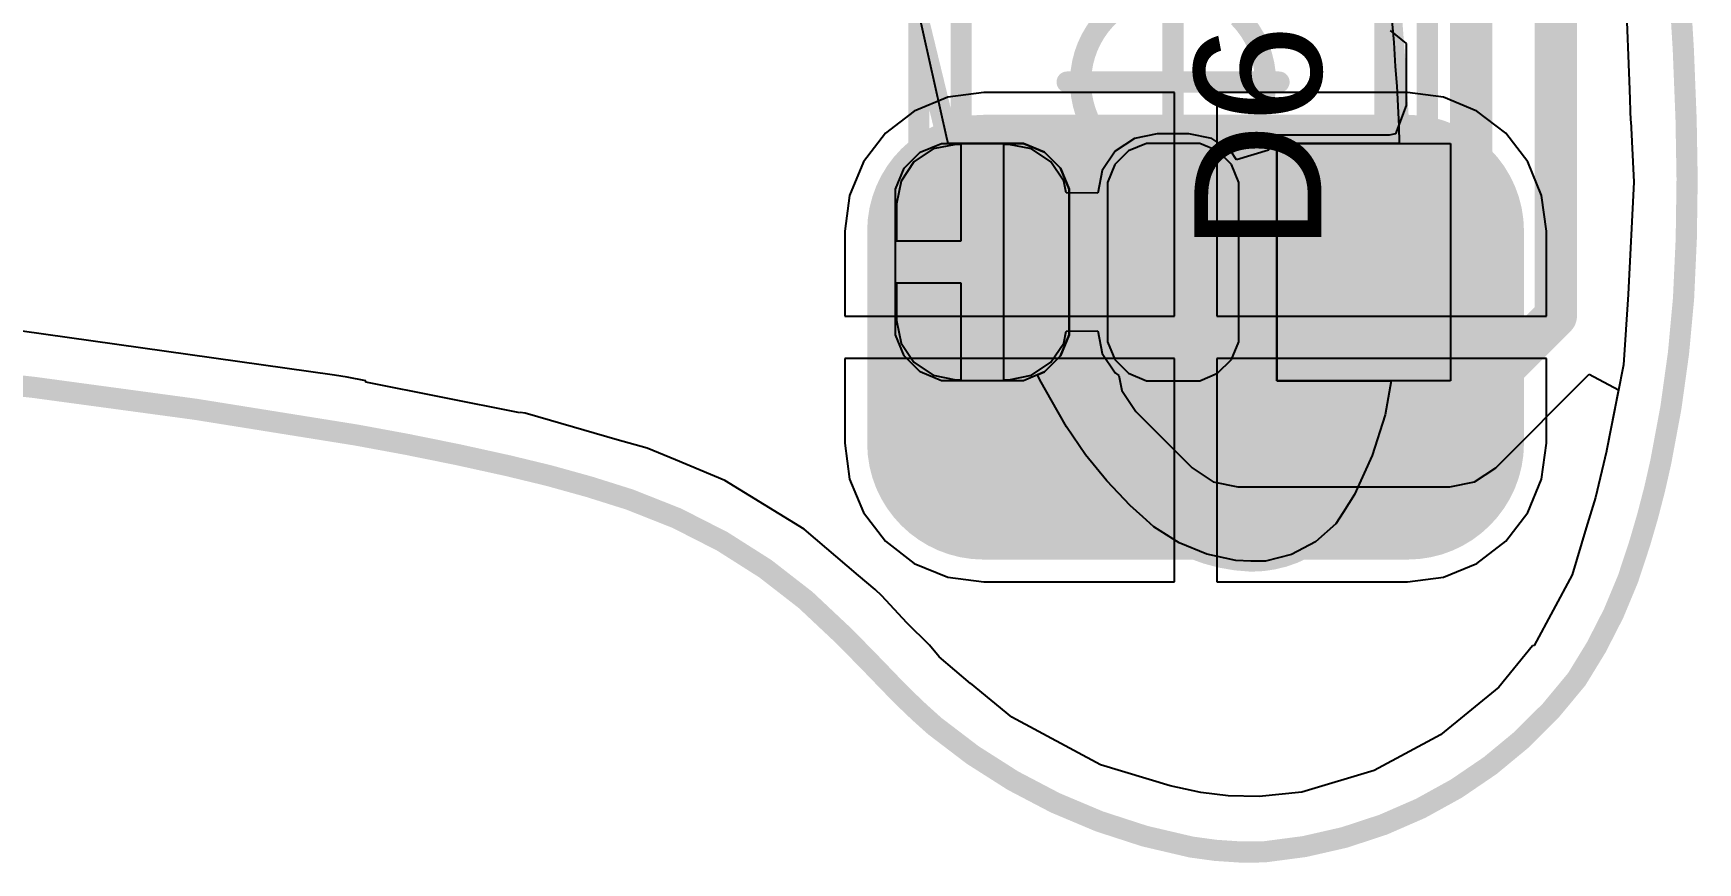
# Model space of a CAD drawing. Header units: inches. Extents: x -52 to 109, y 0 to 35.
# Drawn here: x 80.81 to 88.67, y 0.12 to 4.03 of the extents above; entities that cross this region are included whole.
import ezdxf

# ---------------------------------------------------------------- set-up
doc = ezdxf.new("R2010")
doc.units = ezdxf.units.IN
for name, color, linetype in [('Bottom Layer', 5, 'Continuous'), ('Bottom Solder', 6, 'Continuous'), ('Keep-Out Layer', 6, 'Continuous'), ('Mechanical 1', 6, 'Continuous'), ('Mechanical 4', 56, 'Continuous'), ('Top Component Outline', 56, 'Continuous'), ('Top Courtyard', 56, 'Continuous'), ('Top Layer', 1, 'Continuous'), ('Top Overlay', 2, 'Continuous'), ('Top Paste', 8, 'Continuous'), ('Top Solder', 216, 'Continuous')]:
    doc.layers.add(name, color=color, linetype=linetype)
doc.styles.add('Arial', font='', dxfattribs={"height": 0.2})
doc.styles.get('Arial').set_extended_font_data('Arial')

# ---------------------------------------------------------------- blocks, each defined once
blk = doc.blocks.new('APA_RGB_LED_2020_394')
at = {"layer": 'Top Layer'}
h = blk.add_hatch(color=1, dxfattribs=at)
edge = h.paths.add_edge_path()
edge.add_arc((-1.125, 1.025), 0.125, 90, 180)
edge.add_line((-1.25, 1.025), (-1.25, 0.775))
edge.add_arc((-1.125, 0.775), 0.125, 180, 270)
edge.add_line((-1.125, 0.65), (-0.575, 0.65))
edge.add_arc((-0.575, 0.775), 0.125, 270, 360)
edge.add_line((-0.45, 0.775), (-0.45, 1.025))
edge.add_arc((-0.575, 1.025), 0.125, 0, 90)
edge.add_line((-0.575, 1.15), (-1.125, 1.15))
h = blk.add_hatch(color=1, dxfattribs=at)
edge = h.paths.add_edge_path()
edge.add_arc((0.575, 1.025), 0.125, 90, 180)
edge.add_line((0.45, 1.025), (0.45, 0.775))
edge.add_arc((0.575, 0.775), 0.125, 180, 270)
edge.add_line((0.575, 0.65), (1.125, 0.65))
edge.add_arc((1.125, 0.775), 0.125, 270, 360)
edge.add_line((1.25, 0.775), (1.25, 1.025))
edge.add_arc((1.125, 1.025), 0.125, 0, 90)
edge.add_line((1.125, 1.15), (0.575, 1.15))
h = blk.add_hatch(color=1, dxfattribs=at)
edge = h.paths.add_edge_path()
edge.add_arc((-1.175, 0.075), 0.075, 90, 180)
edge.add_line((-1.25, 0.075), (-1.25, -0.075))
edge.add_arc((-1.175, -0.075), 0.075, 180, 270)
edge.add_line((-1.175, -0.15), (-0.525, -0.15))
edge.add_arc((-0.525, -0.075), 0.075, 270, 360)
edge.add_line((-0.45, -0.075), (-0.45, 0.075))
edge.add_arc((-0.525, 0.075), 0.075, 0, 90)
edge.add_line((-0.525, 0.15), (-1.175, 0.15))
h = blk.add_hatch(color=1, dxfattribs=at)
edge = h.paths.add_edge_path()
edge.add_arc((0.525, 0.075), 0.075, 90, 180)
edge.add_line((0.45, 0.075), (0.45, -0.075))
edge.add_arc((0.525, -0.075), 0.075, 180, 270)
edge.add_line((0.525, -0.15), (1.175, -0.15))
edge.add_arc((1.175, -0.075), 0.075, 270, 360)
edge.add_line((1.25, -0.075), (1.25, 0.075))
edge.add_arc((1.175, 0.075), 0.075, 0, 90)
edge.add_line((1.175, 0.15), (0.525, 0.15))
blk.add_hatch(color=1, dxfattribs=at).paths.add_polyline_path([(-1.25, -0.65), (-0.45, -0.65), (-0.45, -1.15), (-1.25, -1.15)])
h = blk.add_hatch(color=1, dxfattribs=at)
edge = h.paths.add_edge_path()
edge.add_arc((0.575, -0.775), 0.125, 90, 180)
edge.add_line((0.45, -0.775), (0.45, -1.025))
edge.add_arc((0.575, -1.025), 0.125, 180, 270)
edge.add_line((0.575, -1.15), (1.125, -1.15))
edge.add_arc((1.125, -1.025), 0.125, 270, 360)
edge.add_line((1.25, -1.025), (1.25, -0.775))
edge.add_arc((1.125, -0.775), 0.125, 0, 90)
edge.add_line((1.125, -0.65), (0.575, -0.65))
at = {"layer": 'Top Paste'}
h = blk.add_hatch(color=8, dxfattribs=at)
edge = h.paths.add_edge_path()
edge.add_arc((-1.125, 1.025), 0.125, 90, 180)
edge.add_line((-1.25, 1.025), (-1.25, 0.775))
edge.add_arc((-1.125, 0.775), 0.125, 180, 270)
edge.add_line((-1.125, 0.65), (-0.575, 0.65))
edge.add_arc((-0.575, 0.775), 0.125, 270, 360)
edge.add_line((-0.45, 0.775), (-0.45, 1.025))
edge.add_arc((-0.575, 1.025), 0.125, 0, 90)
edge.add_line((-0.575, 1.15), (-1.125, 1.15))
h = blk.add_hatch(color=8, dxfattribs=at)
edge = h.paths.add_edge_path()
edge.add_arc((0.575, 1.025), 0.125, 90, 180)
edge.add_line((0.45, 1.025), (0.45, 0.775))
edge.add_arc((0.575, 0.775), 0.125, 180, 270)
edge.add_line((0.575, 0.65), (1.125, 0.65))
edge.add_arc((1.125, 0.775), 0.125, 270, 360)
edge.add_line((1.25, 0.775), (1.25, 1.025))
edge.add_arc((1.125, 1.025), 0.125, 0, 90)
edge.add_line((1.125, 1.15), (0.575, 1.15))
h = blk.add_hatch(color=8, dxfattribs=at)
edge = h.paths.add_edge_path()
edge.add_arc((-1.175, 0.075), 0.075, 90, 180)
edge.add_line((-1.25, 0.075), (-1.25, -0.075))
edge.add_arc((-1.175, -0.075), 0.075, 180, 270)
edge.add_line((-1.175, -0.15), (-0.525, -0.15))
edge.add_arc((-0.525, -0.075), 0.075, 270, 360)
edge.add_line((-0.45, -0.075), (-0.45, 0.075))
edge.add_arc((-0.525, 0.075), 0.075, 0, 90)
edge.add_line((-0.525, 0.15), (-1.175, 0.15))
h = blk.add_hatch(color=8, dxfattribs=at)
edge = h.paths.add_edge_path()
edge.add_arc((0.525, 0.075), 0.075, 90, 180)
edge.add_line((0.45, 0.075), (0.45, -0.075))
edge.add_arc((0.525, -0.075), 0.075, 180, 270)
edge.add_line((0.525, -0.15), (1.175, -0.15))
edge.add_arc((1.175, -0.075), 0.075, 270, 360)
edge.add_line((1.25, -0.075), (1.25, 0.075))
edge.add_arc((1.175, 0.075), 0.075, 0, 90)
edge.add_line((1.175, 0.15), (0.525, 0.15))
blk.add_hatch(color=8, dxfattribs=at).paths.add_polyline_path([(-1.25, -0.65), (-0.45, -0.65), (-0.45, -1.15), (-1.25, -1.15)])
h = blk.add_hatch(color=8, dxfattribs=at)
edge = h.paths.add_edge_path()
edge.add_arc((0.575, -0.775), 0.125, 90, 180)
edge.add_line((0.45, -0.775), (0.45, -1.025))
edge.add_arc((0.575, -1.025), 0.125, 180, 270)
edge.add_line((0.575, -1.15), (1.125, -1.15))
edge.add_arc((1.125, -1.025), 0.125, 270, 360)
edge.add_line((1.25, -1.025), (1.25, -0.775))
edge.add_arc((1.125, -0.775), 0.125, 0, 90)
edge.add_line((1.125, -0.65), (0.575, -0.65))
at = {"layer": 'Top Solder'}
h = blk.add_hatch(color=216, dxfattribs=at)
edge = h.paths.add_edge_path()
edge.add_arc((-1.125, 1.025), 0.175, 90, 180)
edge.add_line((-1.3, 1.025), (-1.3, 0.775))
edge.add_arc((-1.125, 0.775), 0.175, 180, 270)
edge.add_line((-1.125, 0.6), (-0.575, 0.6))
edge.add_arc((-0.575, 0.775), 0.175, 270, 360)
edge.add_line((-0.4, 0.775), (-0.4, 1.025))
edge.add_arc((-0.575, 1.025), 0.175, 0, 90)
edge.add_line((-0.575, 1.2), (-1.125, 1.2))
h = blk.add_hatch(color=216, dxfattribs=at)
edge = h.paths.add_edge_path()
edge.add_arc((0.575, 1.025), 0.175, 90, 180)
edge.add_line((0.4, 1.025), (0.4, 0.775))
edge.add_arc((0.575, 0.775), 0.175, 180, 270)
edge.add_line((0.575, 0.6), (1.125, 0.6))
edge.add_arc((1.125, 0.775), 0.175, 270, 360)
edge.add_line((1.3, 0.775), (1.3, 1.025))
edge.add_arc((1.125, 1.025), 0.175, 0, 90)
edge.add_line((1.125, 1.2), (0.575, 1.2))
h = blk.add_hatch(color=216, dxfattribs=at)
edge = h.paths.add_edge_path()
edge.add_arc((-1.175, 0.075), 0.125, 90, 180)
edge.add_line((-1.3, 0.075), (-1.3, -0.075))
edge.add_arc((-1.175, -0.075), 0.125, 180, 270)
edge.add_line((-1.175, -0.2), (-0.525, -0.2))
edge.add_arc((-0.525, -0.075), 0.125, 270, 360)
edge.add_line((-0.4, -0.075), (-0.4, 0.075))
edge.add_arc((-0.525, 0.075), 0.125, 0, 90)
edge.add_line((-0.525, 0.2), (-1.175, 0.2))
h = blk.add_hatch(color=216, dxfattribs=at)
edge = h.paths.add_edge_path()
edge.add_arc((0.525, 0.075), 0.125, 90, 180)
edge.add_line((0.4, 0.075), (0.4, -0.075))
edge.add_arc((0.525, -0.075), 0.125, 180, 270)
edge.add_line((0.525, -0.2), (1.175, -0.2))
edge.add_arc((1.175, -0.075), 0.125, 270, 360)
edge.add_line((1.3, -0.075), (1.3, 0.075))
edge.add_arc((1.175, 0.075), 0.125, 0, 90)
edge.add_line((1.175, 0.2), (0.525, 0.2))
blk.add_hatch(color=216, dxfattribs=at).paths.add_polyline_path([(-1.3, -0.6), (-0.4, -0.6), (-0.4, -1.2), (-1.3, -1.2)])
h = blk.add_hatch(color=216, dxfattribs=at)
edge = h.paths.add_edge_path()
edge.add_arc((0.575, -0.775), 0.175, 90, 180)
edge.add_line((0.4, -0.775), (0.4, -1.025))
edge.add_arc((0.575, -1.025), 0.175, 180, 270)
edge.add_line((0.575, -1.2), (1.125, -1.2))
edge.add_arc((1.125, -1.025), 0.175, 270, 360)
edge.add_line((1.3, -1.025), (1.3, -0.775))
edge.add_arc((1.125, -0.775), 0.175, 0, 90)
edge.add_line((1.125, -0.6), (0.575, -0.6))
at = {"layer": 'Top Component Outline'}
for points in [[(-1, 1, 0.1, 0.1, 0), (1, 1, 0.1, 0.1, 0)], [(-1, 1, 0.1, 0.1, 0), (-1, -1, 0.1, 0.1, 0)], [(1, 1, 0.1, 0.1, 0), (1, -1, 0.1, 0.1, 0)], [(-1, -1, 0.1, 0.1, 0), (1, -1, 0.1, 0.1, 0)]]:
    blk.add_lwpolyline(points, format="xyseb", dxfattribs=at)
for points in [[(-1.025, 1, 0.05, 0.05, 1), (-0.975, 1, 0.05, 0.05, 1)], [(-1.025, 1, 0.05, 0.05, 1), (-0.975, 1, 0.05, 0.05, 1)], [(0.975, 1, 0.05, 0.05, 1), (1.025, 1, 0.05, 0.05, 1)], [(0.975, 1, 0.05, 0.05, 1), (1.025, 1, 0.05, 0.05, 1)], [(-1.025, -1, 0.05, 0.05, 1), (-0.975, -1, 0.05, 0.05, 1)], [(-1.025, -1, 0.05, 0.05, 1), (-0.975, -1, 0.05, 0.05, 1)], [(0.975, -1, 0.05, 0.05, 1), (1.025, -1, 0.05, 0.05, 1)], [(0.975, -1, 0.05, 0.05, 1), (1.025, -1, 0.05, 0.05, 1)]]:
    blk.add_lwpolyline(points, format="xyseb", close=True, dxfattribs=at)
at = {"layer": 'Top Courtyard'}
for points in [[(-1.3, 1.2, 0.1, 0.1, 0), (-1.3, -1.2, 0.1, 0.1, 0)], [(-1.3, 1.2, 0.1, 0.1, 0), (1.3, 1.2, 0.1, 0.1, 0)], [(1.3, 1.2, 0.1, 0.1, 0), (1.3, -1.2, 0.1, 0.1, 0)], [(0, 0.5, 0.1, 0.1, 0), (0, -0.5, 0.1, 0.1, 0)], [(-0.5, 0, 0.1, 0.1, 0), (0.5, 0, 0.1, 0.1, 0)], [(-1.3, -1.2, 0.1, 0.1, 0), (1.3, -1.2, 0.1, 0.1, 0)]]:
    blk.add_lwpolyline(points, format="xyseb", dxfattribs=at)
for points in [[(-1.325, 1.2, 0.05, 0.05, 1), (-1.275, 1.2, 0.05, 0.05, 1)], [(-1.325, 1.2, 0.05, 0.05, 1), (-1.275, 1.2, 0.05, 0.05, 1)], [(1.275, 1.2, 0.05, 0.05, 1), (1.325, 1.2, 0.05, 0.05, 1)], [(1.275, 1.2, 0.05, 0.05, 1), (1.325, 1.2, 0.05, 0.05, 1)], [(-0.025, 0.5, 0.05, 0.05, 1), (0.025, 0.5, 0.05, 0.05, 1)], [(-0.525, 0, 0.05, 0.05, 1), (-0.475, 0, 0.05, 0.05, 1)], [(0.475, 0, 0.05, 0.05, 1), (0.525, 0, 0.05, 0.05, 1)], [(-0.025, -0.5, 0.05, 0.05, 1), (0.025, -0.5, 0.05, 0.05, 1)], [(-1.325, -1.2, 0.05, 0.05, 1), (-1.275, -1.2, 0.05, 0.05, 1)], [(-1.325, -1.2, 0.05, 0.05, 1), (-1.275, -1.2, 0.05, 0.05, 1)], [(1.275, -1.2, 0.05, 0.05, 1), (1.325, -1.2, 0.05, 0.05, 1)], [(1.275, -1.2, 0.05, 0.05, 1), (1.325, -1.2, 0.05, 0.05, 1)]]:
    blk.add_lwpolyline(points, format="xyseb", close=True, dxfattribs=at)
at = {"layer": 'Top Overlay'}
for p, q in [((-1.3689, 1.1929), (-1.2929, 1.2689)), ((-1.2929, 1.2689), (-1.1937, 1.31)), ((-1.1937, 1.31), (-1.14, 1.31)), ((-1.14, 1.31), (-1.14, 1.31)), ((-1.14, 1.31), (-0.56, 1.31)), ((-0.56, 1.31), (-0.5063, 1.31)), ((-0.5063, 1.31), (-0.4071, 1.2689)), ((-0.4071, 1.2689), (-0.3311, 1.1929)), ((0.3311, 1.1929), (0.4071, 1.2689)), ((0.4071, 1.2689), (0.5063, 1.31)), ((0.5063, 1.31), (0.56, 1.31)), ((0.56, 1.31), (0.56, 1.31)), ((0.56, 1.31), (1.14, 1.31)), ((1.14, 1.31), (1.1937, 1.31)), ((1.1937, 1.31), (1.2929, 1.2689)), ((1.2929, 1.2689), (1.3689, 1.1929)), ((-1.41, 1.0937), (-1.3689, 1.1929)), ((-0.3311, 1.1929), (-0.29, 1.0937)), ((0.29, 1.0937), (0.3311, 1.1929)), ((1.3689, 1.1929), (1.41, 1.0937)), ((-1.41, 1.04), (-1.41, 1.0937)), ((-1.41, 0.76), (-1.41, 1.04)), ((-0.29, 1.0937), (-0.29, 1.04)), ((-0.29, 1.04), (-0.29, 1.04)), ((-0.29, 1.04), (-0.29, 0.76)), ((0.29, 1.04), (0.29, 1.0937)), ((0.29, 0.76), (0.29, 1.04)), ((1.41, 1.0937), (1.41, 1.04)), ((1.41, 1.04), (1.41, 1.04)), ((1.41, 1.04), (1.41, 0.76)), ((-1.41, 0.76), (-1.41, 0.76)), ((-1.41, 0.7063), (-1.41, 0.76)), ((-0.29, 0.76), (-0.29, 0.7063)), ((0.29, 0.76), (0.29, 0.76)), ((0.29, 0.7063), (0.29, 0.76)), ((1.41, 0.76), (1.41, 0.7063)), ((-1.3689, 0.6071), (-1.41, 0.7063)), ((-0.29, 0.7063), (-0.3311, 0.6071)), ((0.3311, 0.6071), (0.29, 0.7063)), ((1.41, 0.7063), (1.3689, 0.6071)), ((-1.2929, 0.5311), (-1.3689, 0.6071)), ((-0.3311, 0.6071), (-0.4071, 0.5311)), ((0.4071, 0.5311), (0.3311, 0.6071)), ((1.3689, 0.6071), (1.2929, 0.5311)), ((-1.1937, 0.49), (-1.2929, 0.5311)), ((-1.14, 0.49), (-1.1937, 0.49)), ((-0.56, 0.49), (-1.14, 0.49)), ((-0.5063, 0.49), (-0.56, 0.49)), ((-0.56, 0.49), (-0.56, 0.49)), ((-0.4071, 0.5311), (-0.5063, 0.49)), ((0.5063, 0.49), (0.4071, 0.5311)), ((0.56, 0.49), (0.5063, 0.49)), ((1.14, 0.49), (0.56, 0.49)), ((1.1937, 0.49), (1.14, 0.49)), ((1.14, 0.49), (1.14, 0.49)), ((1.2929, 0.5311), (1.1937, 0.49)), ((-1.3103, 0.275), (-1.375, 0.2103)), ((-1.2258, 0.31), (-1.3103, 0.275)), ((-1.18, 0.31), (-1.2258, 0.31)), ((-0.52, 0.31), (-1.18, 0.31)), ((-0.4743, 0.31), (-0.52, 0.31)), ((-0.52, 0.31), (-0.52, 0.31)), ((-0.3897, 0.275), (-0.4743, 0.31)), ((-0.325, 0.2103), (-0.3897, 0.275)), ((0.3897, 0.275), (0.325, 0.2103)), ((0.4742, 0.31), (0.3897, 0.275)), ((0.52, 0.31), (0.4742, 0.31)), ((1.18, 0.31), (0.52, 0.31)), ((1.2258, 0.31), (1.18, 0.31)), ((1.18, 0.31), (1.18, 0.31)), ((1.3103, 0.275), (1.2258, 0.31)), ((1.375, 0.2103), (1.3103, 0.275)), ((-1.375, 0.2103), (-1.41, 0.1258)), ((-0.29, 0.1258), (-0.325, 0.2103)), ((0.325, 0.2103), (0.29, 0.1258)), ((1.41, 0.1258), (1.375, 0.2103)), ((-1.41, 0.1258), (-1.41, 0.08)), ((-1.41, 0.08), (-1.41, -0.08)), ((-1.41, 0.08), (-1.41, 0.08)), ((-0.29, 0.08), (-0.29, 0.1258)), ((-0.29, -0.08), (-0.29, 0.08)), ((0.29, 0.1258), (0.29, 0.08)), ((0.29, 0.08), (0.29, -0.08)), ((0.29, 0.08), (0.29, 0.08)), ((1.41, 0.08), (1.41, 0.1258)), ((1.41, -0.08), (1.41, 0.08)), ((-1.41, -0.08), (-1.41, -0.1257)), ((-1.41, -0.1257), (-1.375, -0.2103)), ((-0.325, -0.2103), (-0.29, -0.1257)), ((-0.29, -0.1257), (-0.29, -0.08)), ((-0.29, -0.08), (-0.29, -0.08)), ((0.29, -0.08), (0.29, -0.1257)), ((0.29, -0.1257), (0.325, -0.2103)), ((1.375, -0.2103), (1.41, -0.1257)), ((1.41, -0.1257), (1.41, -0.08)), ((1.41, -0.08), (1.41, -0.08)), ((-1.375, -0.2103), (-1.3103, -0.275)), ((-0.3897, -0.275), (-0.325, -0.2103)), ((0.325, -0.2103), (0.3897, -0.275)), ((1.3103, -0.275), (1.375, -0.2103)), ((-1.3103, -0.275), (-1.2258, -0.31)), ((-1.2258, -0.31), (-1.18, -0.31)), ((-1.18, -0.31), (-1.18, -0.31)), ((-1.18, -0.31), (-0.52, -0.31)), ((-0.52, -0.31), (-0.4743, -0.31)), ((-0.4743, -0.31), (-0.3897, -0.275)), ((0.3897, -0.275), (0.4742, -0.31)), ((0.4742, -0.31), (0.52, -0.31)), ((0.52, -0.31), (0.52, -0.31)), ((0.52, -0.31), (1.18, -0.31)), ((1.18, -0.31), (1.2258, -0.31)), ((1.2258, -0.31), (1.3103, -0.275)), ((-1.41, -1.31), (-1.41, -0.49)), ((-1.41, -0.49), (-0.29, -0.49)), ((-0.29, -0.49), (-0.29, -1.31)), ((0.3311, -0.6071), (0.4071, -0.5311)), ((0.4071, -0.5311), (0.5063, -0.49)), ((0.5063, -0.49), (0.56, -0.49)), ((0.56, -0.49), (0.56, -0.49)), ((0.56, -0.49), (1.14, -0.49)), ((1.14, -0.49), (1.1937, -0.49)), ((1.1937, -0.49), (1.2929, -0.5311)), ((1.2929, -0.5311), (1.3689, -0.6071)), ((0.29, -0.7063), (0.3311, -0.6071)), ((1.3689, -0.6071), (1.41, -0.7063)), ((0.29, -0.76), (0.29, -0.7063)), ((1.41, -0.7063), (1.41, -0.76)), ((0.29, -1.04), (0.29, -0.76)), ((1.41, -0.76), (1.41, -0.76)), ((1.41, -0.76), (1.41, -1.04)), ((0.29, -1.04), (0.29, -1.04)), ((0.29, -1.0937), (0.29, -1.04)), ((0.3311, -1.1929), (0.29, -1.0937)), ((1.41, -1.0937), (1.3689, -1.1929)), ((1.41, -1.04), (1.41, -1.0937)), ((0.4071, -1.2689), (0.3311, -1.1929)), ((1.3689, -1.1929), (1.2929, -1.2689)), ((-0.29, -1.31), (-1.41, -1.31)), ((0.5063, -1.31), (0.4071, -1.2689)), ((0.56, -1.31), (0.5063, -1.31)), ((1.14, -1.31), (0.56, -1.31)), ((1.1937, -1.31), (1.14, -1.31)), ((1.14, -1.31), (1.14, -1.31)), ((1.2929, -1.2689), (1.1937, -1.31))]:
    blk.add_line(p, q, dxfattribs=at)
at = {"layer": 'Top Courtyard', "style": 'Arial'}
blk.add_text('D66', height=0.6, dxfattribs=at).set_placement((-0.8, -0.7))

msp = doc.modelspace()

# ---------------------------------------------------------------- hatches: boundary and pattern name
at = {"layer": 'Bottom Layer'}
h = msp.add_hatch(color=5, dxfattribs=at)
edge = h.paths.add_edge_path()
edge.add_arc((85.3, 3.1), 0.5, 90, 180)
edge.add_line((84.8, 3.1), (84.8, 2.1))
edge.add_arc((85.3, 2.1), 0.5, 180, 270)
edge.add_line((85.3, 1.6), (87.3, 1.6))
edge.add_arc((87.3, 2.1), 0.5, 270, 360)
edge.add_line((87.8, 2.1), (87.8, 3.1))
edge.add_arc((87.3, 3.1), 0.5, 0, 90)
edge.add_line((87.3, 3.6), (85.3, 3.6))
at = {"layer": 'Bottom Solder'}
h = msp.add_hatch(color=6, dxfattribs=at)
edge = h.paths.add_edge_path()
edge.add_arc((85.3, 3.1), 0.55, 90, 180)
edge.add_line((84.75, 3.1), (84.75, 2.1))
edge.add_arc((85.3, 2.1), 0.55, 180, 270)
edge.add_line((85.3, 1.55), (87.3, 1.55))
edge.add_arc((87.3, 2.1), 0.55, 270, 360)
edge.add_line((87.85, 2.1), (87.85, 3.1))
edge.add_arc((87.3, 3.1), 0.55, 0, 90)
edge.add_line((87.3, 3.65), (85.3, 3.65))

# ---------------------------------------------------------------- linework, layer by layer
at = {"layer": 'Bottom Layer'}
for p, q in [((88.3227, 4.3953), (88.3473, 3.7697)), ((85.1303, 3.7333), (84.9722, 3.6678)), ((85.3, 3.7556), (85.1303, 3.7333)), ((86.2, 3.7556), (85.3, 3.7556)), ((86.2, 2.7), (86.2, 3.7556)), ((87.3, 3.7556), (86.4, 3.7556)), ((86.4, 3.7556), (86.4, 2.7)), ((87.4697, 3.7333), (87.3, 3.7556)), ((87.6278, 3.6678), (87.4697, 3.7333)), ((88.3473, 3.7697), (88.3531, 3.6213)), ((84.9722, 3.6678), (84.8364, 3.5636)), ((87.7636, 3.5636), (87.6278, 3.6678)), ((88.3531, 3.6213), (88.3535, 3.6203)), ((88.3535, 3.6203), (88.3535, 3.6203)), ((88.3535, 3.6203), (88.3677, 3.3326)), ((84.8364, 3.5636), (84.7322, 3.4278)), ((87.8678, 3.4278), (87.7636, 3.5636)), ((84.7322, 3.4278), (84.6667, 3.2697)), ((87.9333, 3.2697), (87.8678, 3.4278)), ((88.3677, 3.3326), (88.3416, 2.8028)), ((84.6667, 3.2697), (84.6444, 3.1)), ((87.9556, 3.1), (87.9333, 3.2697)), ((84.6444, 3.1), (84.6444, 2.7)), ((87.9556, 2.7), (87.9556, 3.1)), ((88.341, 2.8022), (88.3192, 2.4688)), ((88.3416, 2.8028), (88.341, 2.8022)), ((88.341, 2.8022), (88.341, 2.8022)), ((84.6444, 2.7), (86.2, 2.7)), ((86.4, 2.7), (87.9556, 2.7)), ((82.2362, 2.4202), (80.5201, 2.6624)), ((86.2, 2.5), (84.6444, 2.5)), ((84.6444, 2.5), (84.6444, 2.1)), ((86.2, 1.4444), (86.2, 2.5)), ((87.9556, 2.5), (86.4, 2.5)), ((86.4, 2.5), (86.4, 1.4444)), ((87.9556, 2.1), (87.9556, 2.5)), ((88.3192, 2.4688), (88.2386, 2.064)), ((82.2964, 2.4117), (82.2362, 2.4202)), ((82.3839, 2.3943), (82.2964, 2.4117)), ((82.3835, 2.3877), (82.3839, 2.3942)), ((83.1114, 2.2429), (82.3835, 2.3877)), ((82.3839, 2.3942), (82.3839, 2.3943)), ((83.1119, 2.2452), (83.1114, 2.2429)), ((83.1352, 2.2412), (83.1119, 2.2452)), ((83.2553, 2.2066), (83.1352, 2.2412)), ((83.5699, 2.116), (83.2553, 2.2066)), ((83.7113, 2.0754), (83.5699, 2.116)), ((83.8447, 2.0202), (83.7113, 2.0754)), ((83.7113, 2.0754), (83.7113, 2.0754)), ((83.7113, 2.0754), (83.7113, 2.0754)), ((84.6444, 2.1), (84.6667, 1.9303)), ((87.9333, 1.9303), (87.9556, 2.1)), ((88.2396, 2.0625), (88.1871, 1.8438)), ((88.2386, 2.064), (88.2386, 2.064)), ((88.2386, 2.064), (88.2386, 2.064)), ((88.2386, 2.064), (88.2396, 2.0625)), ((84.0776, 1.9237), (83.8447, 2.0202)), ((84.4527, 1.6938), (84.0776, 1.9237)), ((84.6667, 1.9303), (84.7322, 1.7722)), ((87.8678, 1.7722), (87.9333, 1.9303)), ((88.1871, 1.8438), (88.1441, 1.7001)), ((84.7322, 1.7722), (84.8364, 1.6364)), ((87.7636, 1.6364), (87.8678, 1.7722)), ((84.7097, 1.4743), (84.4527, 1.6938)), ((88.1441, 1.7001), (88.0767, 1.4779)), ((88.1441, 1.7001), (88.1441, 1.7001)), ((84.8364, 1.6364), (84.9722, 1.5322)), ((87.6278, 1.5322), (87.7636, 1.6364)), ((84.9722, 1.5322), (85.1303, 1.4667)), ((87.4697, 1.4667), (87.6278, 1.5322)), ((84.7873, 1.408), (84.7097, 1.4743)), ((85.1303, 1.4667), (85.3, 1.4444)), ((85.3, 1.4444), (86.2, 1.4444)), ((86.4, 1.4444), (87.3, 1.4444)), ((87.3, 1.4444), (87.4697, 1.4667)), ((88.0767, 1.4779), (87.8984, 1.1443)), ((84.8198, 1.3782), (84.7873, 1.408)), ((84.9374, 1.251), (84.8198, 1.3782)), ((84.8198, 1.3782), (84.8198, 1.3782)), ((85.0438, 1.1452), (84.9374, 1.251)), ((85.0898, 1.0914), (85.0438, 1.1452)), ((85.0438, 1.1452), (85.0438, 1.1452)), ((87.8906, 1.1426), (87.7306, 0.9477)), ((87.8984, 1.1443), (87.8906, 1.1426)), ((87.8906, 1.1426), (87.8906, 1.1426)), ((87.8906, 1.1426), (87.8906, 1.1426)), ((85.2369, 0.9657), (85.0898, 1.0914)), ((85.237, 0.9658), (85.2369, 0.9657)), ((85.4324, 0.8054), (85.237, 0.9658)), ((85.237, 0.9658), (85.237, 0.9658)), ((87.7306, 0.9477), (87.4558, 0.7221)), ((85.8515, 0.5813), (85.4324, 0.8054)), ((87.4558, 0.7221), (87.1422, 0.5545)), ((86.1799, 0.4817), (85.8515, 0.5813)), ((87.1422, 0.5545), (86.8019, 0.4513)), ((86.3242, 0.4506), (86.1799, 0.4817)), ((86.4534, 0.4352), (86.3242, 0.4506)), ((86.3242, 0.4506), (86.3242, 0.4506)), ((86.6002, 0.4314), (86.4534, 0.4352)), ((86.8019, 0.4513), (86.6002, 0.4314)), ((86.6002, 0.4314), (86.6002, 0.4314)), ((86.6002, 0.4314), (86.6002, 0.4314))]:
    msp.add_line(p, q, dxfattribs=at)
at = {"layer": 'Keep-Out Layer'}
for points in [[(88.5554, 4.6164, 0.1, 0.1, -0.015452), (88.615, 3.629, 0.1, 0.1, 0)], [(88.615, 3.629, 0.1, 0.1, -0.023547), (88.6031, 2.7841, 0.1, 0.1, 0)], [(88.6031, 2.7841, 0.1, 0.1, -0.034623), (88.4954, 2.0099, 0.1, 0.1, 0)], [(80.0505, 2.448, 0.1, 0.1, -0.018213), (82.3396, 2.1379, 0.1, 0.1, 0)], [(82.3396, 2.1379, 0.1, 0.1, -0.012809), (83.0554, 1.9931, 0.1, 0.1, 0)], [(83.0554, 1.9931, 0.1, 0.1, -0.025434), (83.6286, 1.8336, 0.1, 0.1, 0)], [(88.4954, 2.0099, 0.1, 0.1, -0.022859), (88.3964, 1.6277, 0.1, 0.1, 0)], [(83.6286, 1.8336, 0.1, 0.1, -0.118769), (84.635, 1.1941, 0.1, 0.1, 0)], [(88.3964, 1.6277, 0.1, 0.1, -0.077128), (88.0991, 0.9853, 0.1, 0.1, 0)], [(84.635, 1.1941, 0.1, 0.1, -0.005183), (84.8566, 0.967, 0.1, 0.1, 0)], [(88.0991, 0.9853, 0.1, 0.1, -0.213229), (86.6224, 0.1698, 0.1, 0.1, 0)], [(85.0691, 0.7638, 0.1, 0.1, -0.023432), (84.8566, 0.967, 0.1, 0.1, 0)], [(86.2797, 0.1928, 0.1, 0.1, -0.127106), (85.0691, 0.7638, 0.1, 0.1, 0)], [(86.6224, 0.1698, 0.1, 0.1, -0.051896), (86.2797, 0.1928, 0.1, 0.1, 0)]]:
    msp.add_lwpolyline(points, format="xyseb", dxfattribs=at)
for points in [[(88.59, 3.629, 0.05, 0.05, 1), (88.6399, 3.629, 0.05, 0.05, 1)], [(88.59, 3.629, 0.05, 0.05, 1), (88.64, 3.629, 0.05, 0.05, 1)], [(88.5781, 2.7841, 0.05, 0.05, 1), (88.6281, 2.7841, 0.05, 0.05, 1)], [(88.5781, 2.7841, 0.05, 0.05, 1), (88.6281, 2.7841, 0.05, 0.05, 1)], [(82.3146, 2.1379, 0.05, 0.05, 1), (82.3646, 2.1379, 0.05, 0.05, 1)], [(82.3146, 2.1379, 0.05, 0.05, 1), (82.3646, 2.1379, 0.05, 0.05, 1)], [(83.0304, 1.9931, 0.05, 0.05, 1), (83.0804, 1.9931, 0.05, 0.05, 1)], [(83.0304, 1.9931, 0.05, 0.05, 1), (83.0804, 1.9931, 0.05, 0.05, 1)], [(88.4704, 2.0099, 0.05, 0.05, 1), (88.5204, 2.0099, 0.05, 0.05, 1)], [(88.4704, 2.0099, 0.05, 0.05, 1), (88.5204, 2.0099, 0.05, 0.05, 1)], [(83.6036, 1.8336, 0.05, 0.05, 1), (83.6536, 1.8336, 0.05, 0.05, 1)], [(83.6036, 1.8336, 0.05, 0.05, 1), (83.6536, 1.8336, 0.05, 0.05, 1)], [(88.3714, 1.6277, 0.05, 0.05, 1), (88.4214, 1.6277, 0.05, 0.05, 1)], [(88.3714, 1.6277, 0.05, 0.05, 1), (88.4214, 1.6277, 0.05, 0.05, 1)], [(84.61, 1.1941, 0.05, 0.05, 1), (84.66, 1.1941, 0.05, 0.05, 1)], [(84.61, 1.1941, 0.05, 0.05, 1), (84.66, 1.1941, 0.05, 0.05, 1)], [(88.0741, 0.9853, 0.05, 0.05, 1), (88.1241, 0.9853, 0.05, 0.05, 1)], [(88.0741, 0.9853, 0.05, 0.05, 1), (88.1241, 0.9853, 0.05, 0.05, 1)], [(84.8316, 0.967, 0.05, 0.05, 1), (84.8816, 0.967, 0.05, 0.05, 1)], [(84.8316, 0.967, 0.05, 0.05, 1), (84.8816, 0.967, 0.05, 0.05, 1)], [(85.0441, 0.7638, 0.05, 0.05, 1), (85.0941, 0.7638, 0.05, 0.05, 1)], [(85.0441, 0.7638, 0.05, 0.05, 1), (85.0941, 0.7638, 0.05, 0.05, 1)], [(86.2547, 0.1928, 0.05, 0.05, 1), (86.3047, 0.1928, 0.05, 0.05, 1)], [(86.2547, 0.1928, 0.05, 0.05, 1), (86.3047, 0.1928, 0.05, 0.05, 1)], [(86.5974, 0.1698, 0.05, 0.05, 1), (86.6474, 0.1698, 0.05, 0.05, 1)], [(86.5974, 0.1698, 0.05, 0.05, 1), (86.6474, 0.1698, 0.05, 0.05, 1)]]:
    msp.add_lwpolyline(points, format="xyseb", close=True, dxfattribs=at)
at = {"layer": 'Mechanical 1'}
for points in [[(85.7906, 3.9717, 0.1, 0.1, -0.303348), (86.1938, 4.2411, 0.1, 0.1, 0)], [(86.5025, 4.1133, 0.1, 0.1, -0.19891), (86.6303, 3.8046, 0.1, 0.1, 0)], [(85.8852, 3.496, 0.1, 0.1, -0.303348), (85.7906, 3.9717, 0.1, 0.1, 0)], [(86.6303, 3.8046, 0.1, 0.1, -0.303348), (86.3609, 3.4014, 0.1, 0.1, 0)], [(86.3609, 3.4014, 0.1, 0.1, -0.303348), (85.8852, 3.496, 0.1, 0.1, 0)]]:
    msp.add_lwpolyline(points, format="xyseb", dxfattribs=at)
for points in [[(85.7656, 3.9717, 0.05, 0.05, 1), (85.8156, 3.9717, 0.05, 0.05, 1)], [(85.7656, 3.9717, 0.05, 0.05, 1), (85.8156, 3.9717, 0.05, 0.05, 1)], [(86.6053, 3.8046, 0.05, 0.05, 1), (86.6553, 3.8046, 0.05, 0.05, 1)], [(86.6053, 3.8046, 0.05, 0.05, 1), (86.6553, 3.8046, 0.05, 0.05, 1)], [(85.8602, 3.496, 0.05, 0.05, 1), (85.9102, 3.496, 0.05, 0.05, 1)], [(85.8602, 3.496, 0.05, 0.05, 1), (85.9102, 3.496, 0.05, 0.05, 1)], [(86.3359, 3.4014, 0.05, 0.05, 1), (86.3859, 3.4014, 0.05, 0.05, 1)], [(86.3359, 3.4014, 0.05, 0.05, 1), (86.3859, 3.4014, 0.05, 0.05, 1)]]:
    msp.add_lwpolyline(points, format="xyseb", close=True, dxfattribs=at)
at = {"layer": 'Mechanical 4'}
for points in [[(84.7268, 5.1883, 0.1, 0.1, 0), (85.1253, 3.5479, 0.1, 0.1, 0)], [(87.1595, 4.7778, 0.1, 0.1, -0.011877), (87.242, 3.8788, 0.1, 0.1, 0)], [(88.5554, 4.6164, 0.1, 0.1, -0.015452), (88.615, 3.629, 0.1, 0.1, 0)], [(87.242, 3.8788, 0.1, 0.1, -0.017493), (87.2674, 3.1313, 0.1, 0.1, 0)], [(88.615, 3.629, 0.1, 0.1, -0.023547), (88.6031, 2.7841, 0.1, 0.1, 0)], [(85.6509, 2.2462, 0.1, 0.1, -0.065412), (85.1253, 3.5479, 0.1, 0.1, 0)], [(87.2674, 3.1313, 0.1, 0.1, -0.027394), (87.2353, 2.5327, 0.1, 0.1, 0)], [(88.6031, 2.7841, 0.1, 0.1, -0.034623), (88.4954, 2.0099, 0.1, 0.1, 0)], [(87.2353, 2.5327, 0.1, 0.1, -0.126011), (86.9974, 1.7714, 0.1, 0.1, 0)], [(80.0505, 2.448, 0.1, 0.1, -0.018213), (82.3396, 2.1379, 0.1, 0.1, 0)], [(86.0509, 1.7528, 0.1, 0.1, -0.080747), (85.6509, 2.2462, 0.1, 0.1, 0)], [(82.3396, 2.1379, 0.1, 0.1, -0.012809), (83.0554, 1.9931, 0.1, 0.1, 0)], [(83.0554, 1.9931, 0.1, 0.1, -0.025434), (83.6286, 1.8336, 0.1, 0.1, 0)], [(88.4954, 2.0099, 0.1, 0.1, -0.022859), (88.3964, 1.6277, 0.1, 0.1, 0)], [(83.6286, 1.8336, 0.1, 0.1, -0.118769), (84.635, 1.1941, 0.1, 0.1, 0)], [(86.9974, 1.7714, 0.1, 0.1, -0.247909), (86.566, 1.543, 0.1, 0.1, 0)], [(86.5601, 1.543, 0.1, 0.1, -0.177278), (86.0509, 1.7528, 0.1, 0.1, 0)], [(88.3964, 1.6277, 0.1, 0.1, -0.077128), (88.0991, 0.9853, 0.1, 0.1, 0)], [(86.5601, 1.543, 0.1, 0.1, 0), (86.566, 1.543, 0.1, 0.1, 0)], [(84.635, 1.1941, 0.1, 0.1, -0.005183), (84.8566, 0.967, 0.1, 0.1, 0)], [(88.0991, 0.9853, 0.1, 0.1, -0.213229), (86.6224, 0.1698, 0.1, 0.1, 0)], [(85.0691, 0.7638, 0.1, 0.1, -0.023432), (84.8566, 0.967, 0.1, 0.1, 0)], [(86.2797, 0.1928, 0.1, 0.1, -0.127106), (85.0691, 0.7638, 0.1, 0.1, 0)], [(86.6224, 0.1698, 0.1, 0.1, -0.051896), (86.2797, 0.1928, 0.1, 0.1, 0)]]:
    msp.add_lwpolyline(points, format="xyseb", dxfattribs=at)
for points in [[(87.217, 3.8788, 0.05, 0.05, 1), (87.267, 3.8788, 0.05, 0.05, 1)], [(87.217, 3.8788, 0.05, 0.05, 1), (87.267, 3.8788, 0.05, 0.05, 1)], [(88.59, 3.629, 0.05, 0.05, 1), (88.64, 3.629, 0.05, 0.05, 1)], [(88.59, 3.629, 0.05, 0.05, 1), (88.6399, 3.629, 0.05, 0.05, 1)], [(85.1003, 3.5479, 0.05, 0.05, 1), (85.1503, 3.5479, 0.05, 0.05, 1)], [(85.1003, 3.5479, 0.05, 0.05, 1), (85.1503, 3.5479, 0.05, 0.05, 1)], [(87.2424, 3.1313, 0.05, 0.05, 1), (87.2924, 3.1313, 0.05, 0.05, 1)], [(87.2424, 3.1313, 0.05, 0.05, 1), (87.2924, 3.1313, 0.05, 0.05, 1)], [(88.5781, 2.7841, 0.05, 0.05, 1), (88.6281, 2.7841, 0.05, 0.05, 1)], [(88.5781, 2.7841, 0.05, 0.05, 1), (88.6281, 2.7841, 0.05, 0.05, 1)], [(87.2103, 2.5327, 0.05, 0.05, 1), (87.2603, 2.5327, 0.05, 0.05, 1)], [(87.2103, 2.5327, 0.05, 0.05, 1), (87.2603, 2.5327, 0.05, 0.05, 1)], [(85.6259, 2.2462, 0.05, 0.05, 1), (85.6759, 2.2462, 0.05, 0.05, 1)], [(85.6259, 2.2462, 0.05, 0.05, 1), (85.6759, 2.2462, 0.05, 0.05, 1)], [(82.3146, 2.1379, 0.05, 0.05, 1), (82.3646, 2.1379, 0.05, 0.05, 1)], [(82.3146, 2.1379, 0.05, 0.05, 1), (82.3646, 2.1379, 0.05, 0.05, 1)], [(83.0304, 1.9931, 0.05, 0.05, 1), (83.0804, 1.9931, 0.05, 0.05, 1)], [(83.0304, 1.9931, 0.05, 0.05, 1), (83.0804, 1.9931, 0.05, 0.05, 1)], [(88.4704, 2.0099, 0.05, 0.05, 1), (88.5204, 2.0099, 0.05, 0.05, 1)], [(88.4704, 2.0099, 0.05, 0.05, 1), (88.5204, 2.0099, 0.05, 0.05, 1)], [(83.6036, 1.8336, 0.05, 0.05, 1), (83.6536, 1.8336, 0.05, 0.05, 1)], [(83.6036, 1.8336, 0.05, 0.05, 1), (83.6536, 1.8336, 0.05, 0.05, 1)], [(86.9724, 1.7714, 0.05, 0.05, 1), (87.0224, 1.7714, 0.05, 0.05, 1)], [(86.9724, 1.7714, 0.05, 0.05, 1), (87.0224, 1.7714, 0.05, 0.05, 1)], [(86.0259, 1.7528, 0.05, 0.05, 1), (86.0759, 1.7528, 0.05, 0.05, 1)], [(86.0259, 1.7528, 0.05, 0.05, 1), (86.0759, 1.7528, 0.05, 0.05, 1)], [(88.3714, 1.6277, 0.05, 0.05, 1), (88.4214, 1.6277, 0.05, 0.05, 1)], [(88.3714, 1.6277, 0.05, 0.05, 1), (88.4214, 1.6277, 0.05, 0.05, 1)], [(86.5352, 1.543, 0.05, 0.05, 1), (86.5851, 1.543, 0.05, 0.05, 1)], [(86.5352, 1.543, 0.05, 0.05, 1), (86.5851, 1.543, 0.05, 0.05, 1)], [(86.541, 1.543, 0.05, 0.05, 1), (86.591, 1.543, 0.05, 0.05, 1)], [(86.541, 1.543, 0.05, 0.05, 1), (86.591, 1.543, 0.05, 0.05, 1)], [(84.61, 1.1941, 0.05, 0.05, 1), (84.66, 1.1941, 0.05, 0.05, 1)], [(84.61, 1.1941, 0.05, 0.05, 1), (84.66, 1.1941, 0.05, 0.05, 1)], [(88.0741, 0.9853, 0.05, 0.05, 1), (88.1241, 0.9853, 0.05, 0.05, 1)], [(88.0741, 0.9853, 0.05, 0.05, 1), (88.1241, 0.9853, 0.05, 0.05, 1)], [(84.8316, 0.967, 0.05, 0.05, 1), (84.8816, 0.967, 0.05, 0.05, 1)], [(84.8316, 0.967, 0.05, 0.05, 1), (84.8816, 0.967, 0.05, 0.05, 1)], [(85.0441, 0.7638, 0.05, 0.05, 1), (85.0941, 0.7638, 0.05, 0.05, 1)], [(85.0441, 0.7638, 0.05, 0.05, 1), (85.0941, 0.7638, 0.05, 0.05, 1)], [(86.2547, 0.1928, 0.05, 0.05, 1), (86.3047, 0.1928, 0.05, 0.05, 1)], [(86.2547, 0.1928, 0.05, 0.05, 1), (86.3047, 0.1928, 0.05, 0.05, 1)], [(86.5974, 0.1698, 0.05, 0.05, 1), (86.6474, 0.1698, 0.05, 0.05, 1)], [(86.5974, 0.1698, 0.05, 0.05, 1), (86.6474, 0.1698, 0.05, 0.05, 1)]]:
    msp.add_lwpolyline(points, format="xyseb", close=True, dxfattribs=at)
at = {"layer": 'Top Layer'}
for p, q in [((87.2188, 4.0483), (87.2941, 3.9865)), ((87.2941, 3.9865), (87.2941, 3.6936)), ((87.2941, 3.6936), (87.2438, 3.5605)), ((86.0115, 3.5387), (85.9206, 3.4779)), ((86.1188, 3.56), (86.0115, 3.5387)), ((86.2688, 3.56), (86.1188, 3.56)), ((86.3761, 3.5387), (86.2688, 3.56)), ((86.4671, 3.4779), (86.3761, 3.5387)), ((87.2143, 3.5546), (86.6438, 3.5546)), ((86.6438, 3.5546), (86.6438, 3.4834)), ((87.2438, 3.5605), (87.2143, 3.5546)), ((85.0615, 3.4887), (84.9706, 3.4279)), ((85.1688, 3.51), (85.0615, 3.4887)), ((85.1938, 3.51), (85.1688, 3.51)), ((85.1938, 3.0546), (85.1938, 3.51)), ((85.4188, 3.51), (85.3938, 3.51)), ((85.3938, 3.51), (85.3938, 2.9546)), ((85.5261, 3.4887), (85.4188, 3.51)), ((85.6171, 3.4279), (85.5261, 3.4887)), ((85.9206, 3.4779), (85.8598, 3.3869)), ((86.4938, 3.4379), (86.4671, 3.4779)), ((86.6438, 3.4834), (86.4938, 3.4379)), ((84.9706, 3.4279), (84.9098, 3.3369)), ((85.6779, 3.3369), (85.6171, 3.4279)), ((85.8598, 3.3869), (85.8385, 3.2796)), ((84.9098, 3.3369), (84.8885, 3.2296)), ((85.689, 3.281), (85.6779, 3.3369)), ((84.8885, 3.2296), (84.8885, 3.0546)), ((85.8385, 3.2796), (85.689, 3.281)), ((84.8885, 3.0546), (85.1938, 3.0546)), ((85.3938, 2.9546), (85.3938, 2.3993)), ((85.1938, 2.8546), (84.8885, 2.8546)), ((84.8885, 2.8546), (84.8885, 2.6796)), ((85.1938, 2.3993), (85.1938, 2.8546)), ((84.8885, 2.6796), (84.9098, 2.5723)), ((82.2362, 2.4202), (80.5201, 2.6624)), ((85.6779, 2.5723), (85.689, 2.6283)), ((85.689, 2.6283), (85.8385, 2.6296)), ((85.8385, 2.6296), (85.8598, 2.5223)), ((84.9098, 2.5723), (84.9706, 2.4814)), ((85.6171, 2.4814), (85.6779, 2.5723)), ((85.8598, 2.5223), (85.9206, 2.4314)), ((84.9706, 2.4814), (85.0615, 2.4206)), ((85.5261, 2.4206), (85.6171, 2.4814)), ((82.2964, 2.4117), (82.2362, 2.4202)), ((82.3839, 2.3943), (82.2964, 2.4117)), ((82.3835, 2.3877), (82.3839, 2.3942)), ((83.1114, 2.2429), (82.3835, 2.3877)), ((82.3839, 2.3942), (82.3839, 2.3943)), ((85.0615, 2.4206), (85.1688, 2.3993)), ((85.1688, 2.3993), (85.1938, 2.3993)), ((85.3938, 2.3993), (85.4188, 2.3993)), ((85.4188, 2.3993), (85.5261, 2.4206)), ((85.9206, 2.4314), (85.9379, 2.4198)), ((85.9379, 2.4198), (85.9522, 2.3482)), ((87.7163, 1.9837), (88.1575, 2.4249)), ((88.1575, 2.4249), (88.2958, 2.351)), ((85.9522, 2.3482), (86.0185, 2.2489)), ((88.2958, 2.351), (88.2386, 2.064)), ((83.1119, 2.2452), (83.1114, 2.2429)), ((83.1352, 2.2412), (83.1119, 2.2452)), ((83.2553, 2.2066), (83.1352, 2.2412)), ((83.5699, 2.116), (83.2553, 2.2066)), ((86.0185, 2.2489), (86.2837, 1.9837)), ((83.7113, 2.0754), (83.5699, 2.116)), ((83.8447, 2.0202), (83.7113, 2.0754)), ((83.7113, 2.0754), (83.7113, 2.0754)), ((83.7113, 2.0754), (83.7113, 2.0754)), ((88.2396, 2.0625), (88.1871, 1.8438)), ((88.2386, 2.064), (88.2386, 2.064)), ((88.2386, 2.064), (88.2386, 2.064)), ((88.2386, 2.064), (88.2396, 2.0625)), ((84.0776, 1.9237), (83.8447, 2.0202)), ((86.2837, 1.9837), (86.2837, 1.9837)), ((86.2837, 1.9837), (86.3829, 1.9174)), ((87.6171, 1.9174), (87.7163, 1.9837)), ((84.4527, 1.6938), (84.0776, 1.9237)), ((86.3829, 1.9174), (86.5, 1.8941)), ((86.5, 1.8941), (87.5, 1.8941)), ((87.5, 1.8941), (87.6171, 1.9174)), ((87.5, 1.8941), (87.5, 1.8941)), ((88.1871, 1.8438), (88.1441, 1.7001)), ((84.7097, 1.4743), (84.4527, 1.6938)), ((88.1441, 1.7001), (88.0767, 1.4779)), ((88.1441, 1.7001), (88.1441, 1.7001)), ((84.7873, 1.408), (84.7097, 1.4743)), ((88.0767, 1.4779), (87.8984, 1.1443)), ((84.8198, 1.3782), (84.7873, 1.408)), ((84.9374, 1.251), (84.8198, 1.3782)), ((84.8198, 1.3782), (84.8198, 1.3782)), ((85.0438, 1.1452), (84.9374, 1.251)), ((85.0898, 1.0914), (85.0438, 1.1452)), ((85.0438, 1.1452), (85.0438, 1.1452)), ((87.8906, 1.1426), (87.7306, 0.9477)), ((87.8984, 1.1443), (87.8906, 1.1426)), ((87.8906, 1.1426), (87.8906, 1.1426)), ((87.8906, 1.1426), (87.8906, 1.1426)), ((85.2369, 0.9657), (85.0898, 1.0914)), ((85.237, 0.9658), (85.2369, 0.9657)), ((85.4324, 0.8054), (85.237, 0.9658)), ((85.237, 0.9658), (85.237, 0.9658)), ((87.7306, 0.9477), (87.4558, 0.7221)), ((85.8515, 0.5813), (85.4324, 0.8054)), ((87.4558, 0.7221), (87.1422, 0.5545)), ((86.1799, 0.4817), (85.8515, 0.5813)), ((87.1422, 0.5545), (86.8019, 0.4513)), ((86.3242, 0.4506), (86.1799, 0.4817)), ((86.4534, 0.4352), (86.3242, 0.4506)), ((86.3242, 0.4506), (86.3242, 0.4506)), ((86.6002, 0.4314), (86.4534, 0.4352)), ((86.8019, 0.4513), (86.6002, 0.4314)), ((86.6002, 0.4314), (86.6002, 0.4314)), ((86.6002, 0.4314), (86.6002, 0.4314))]:
    msp.add_line(p, q, dxfattribs=at)
for points in [[(88, 2.7, 0.2, 0.2, 0), (88, 10.0515, 0.2, 0.2, 0)], [(87.6, 3.4608, 0.2, 0.2, 0), (87.6, 9.9, 0.2, 0.2, 0)], [(87.3938, 3.2546, 0.2, 0.2, 0), (87.6, 3.4608, 0.2, 0.2, 0)], [(87.0938, 3.0911, 0.2, 0.2, 0), (87.2419, 3.2392, 0.2, 0.2, 0)], [(87.2419, 3.2527, 0.2, 0.2, 0), (87.2438, 3.2546, 0.2, 0.2, 0)], [(87.2419, 3.2392, 0.2, 0.2, 0), (87.2419, 3.2527, 0.2, 0.2, 0)], [(87.2438, 3.2546, 0.2, 0.2, 0), (87.3938, 3.2546, 0.2, 0.2, 0)], [(87.0938, 2.9546, 0.2, 0.2, 0), (87.0938, 3.0911, 0.2, 0.2, 0)], [(86.1938, 2.9546, 0.2, 0.2, 0), (86.2348, 2.9137, 0.2, 0.2, 0)], [(86.2348, 2.4652, 0.2, 0.2, 0), (86.2348, 2.9137, 0.2, 0.2, 0)], [(87.5, 2.2, 0.2, 0.2, 0), (88, 2.7, 0.2, 0.2, 0)], [(86.2348, 2.4652, 0.2, 0.2, 0), (86.5, 2.2, 0.2, 0.2, 0)], [(86.5, 2.2, 0.2, 0.2, 0), (87.5, 2.2, 0.2, 0.2, 0)]]:
    msp.add_lwpolyline(points, format="xyseb", dxfattribs=at)
for points in [[(87.55, 3.4608, 0.1, 0.1, 1), (87.65, 3.4608, 0.1, 0.1, 1)], [(87.55, 3.4608, 0.1, 0.1, 1), (87.65, 3.4608, 0.1, 0.1, 1)], [(87.1919, 3.2527, 0.1, 0.1, 1), (87.2919, 3.2527, 0.1, 0.1, 1)], [(87.1919, 3.2527, 0.1, 0.1, 1), (87.2919, 3.2527, 0.1, 0.1, 1)], [(87.1919, 3.2392, 0.1, 0.1, 1), (87.2919, 3.2392, 0.1, 0.1, 1)], [(87.1919, 3.2392, 0.1, 0.1, 1), (87.2919, 3.2392, 0.1, 0.1, 1)], [(87.1938, 3.2546, 0.1, 0.1, 1), (87.2938, 3.2546, 0.1, 0.1, 1)], [(87.1938, 3.2546, 0.1, 0.1, 1), (87.2938, 3.2546, 0.1, 0.1, 1)], [(87.3438, 3.2546, 0.1, 0.1, 1), (87.4438, 3.2546, 0.1, 0.1, 1)], [(87.3438, 3.2546, 0.1, 0.1, 1), (87.4438, 3.2546, 0.1, 0.1, 1)], [(87.0438, 3.0911, 0.1, 0.1, 1), (87.1438, 3.0911, 0.1, 0.1, 1)], [(87.0438, 3.0911, 0.1, 0.1, 1), (87.1438, 3.0911, 0.1, 0.1, 1)], [(86.1438, 2.9546, 0.1, 0.1, 1), (86.2438, 2.9546, 0.1, 0.1, 1)], [(86.1848, 2.9137, 0.1, 0.1, 1), (86.2848, 2.9137, 0.1, 0.1, 1)], [(86.1848, 2.9137, 0.1, 0.1, 1), (86.2848, 2.9137, 0.1, 0.1, 1)], [(87.0438, 2.9546, 0.1, 0.1, 1), (87.1438, 2.9546, 0.1, 0.1, 1)], [(87.95, 2.7, 0.1, 0.1, 1), (88.05, 2.7, 0.1, 0.1, 1)], [(87.95, 2.7, 0.1, 0.1, 1), (88.05, 2.7, 0.1, 0.1, 1)], [(86.1848, 2.4652, 0.1, 0.1, 1), (86.2848, 2.4652, 0.1, 0.1, 1)], [(86.1848, 2.4652, 0.1, 0.1, 1), (86.2848, 2.4652, 0.1, 0.1, 1)], [(86.45, 2.2, 0.1, 0.1, 1), (86.55, 2.2, 0.1, 0.1, 1)], [(86.45, 2.2, 0.1, 0.1, 1), (86.55, 2.2, 0.1, 0.1, 1)], [(87.45, 2.2, 0.1, 0.1, 1), (87.55, 2.2, 0.1, 0.1, 1)], [(87.45, 2.2, 0.1, 0.1, 1), (87.55, 2.2, 0.1, 0.1, 1)]]:
    msp.add_lwpolyline(points, format="xyseb", close=True, dxfattribs=at)
at = {"layer": 'Top Overlay'}
for p, q in [((85.1245, 3.5477), (84.9908, 4.1458)), ((87.2268, 4.0946), (87.2351, 3.9909)), ((87.2351, 3.9909), (87.2427, 3.8783)), ((87.2427, 3.8783), (87.2491, 3.785)), ((87.2491, 3.785), (87.2587, 3.5983)), ((85.133, 3.5146), (85.1245, 3.5477)), ((87.2587, 3.5983), (87.2615, 3.5146)), ((85.4875, 3.5146), (85.133, 3.5146)), ((85.5868, 3.4735), (85.4875, 3.5146)), ((85.6627, 3.3976), (85.5868, 3.4735)), ((85.9836, 3.4796), (85.9189, 3.4149)), ((86.0681, 3.5146), (85.9836, 3.4796)), ((86.3196, 3.5146), (86.0681, 3.5146)), ((86.4041, 3.4796), (86.3196, 3.5146)), ((86.4688, 3.4149), (86.4041, 3.4796)), ((87.2615, 3.5146), (86.6838, 3.5146)), ((86.6838, 3.5146), (86.6838, 2.3946)), ((85.7038, 3.2983), (85.6627, 3.3976)), ((85.9189, 3.4149), (85.8838, 3.3304)), ((86.5038, 3.3304), (86.4688, 3.4149)), ((85.8838, 3.3304), (85.8838, 3.2846)), ((86.5038, 3.2846), (86.5038, 3.3304)), ((85.7038, 3.2446), (85.7038, 3.2983)), ((85.7038, 2.6646), (85.7038, 3.2446)), ((85.8838, 3.2846), (85.8838, 2.6246)), ((86.5038, 2.6246), (86.5038, 3.2846)), ((85.6627, 2.5117), (85.7038, 2.6109)), ((85.7038, 2.6109), (85.7038, 2.6646)), ((85.8838, 2.6246), (85.8838, 2.5789)), ((86.5038, 2.5789), (86.5038, 2.6246)), ((85.8838, 2.5789), (85.9189, 2.4943)), ((86.4688, 2.4943), (86.5038, 2.5789)), ((85.5534, 2.4219), (85.5868, 2.4357)), ((85.5868, 2.4357), (85.6627, 2.5117)), ((85.9189, 2.4943), (85.9836, 2.4296)), ((86.4041, 2.4296), (86.4688, 2.4943)), ((85.5644, 2.3993), (85.5534, 2.4219)), ((85.6511, 2.246), (85.5644, 2.3993)), ((85.9836, 2.4296), (86.0681, 2.3946)), ((86.0681, 2.3946), (86.3196, 2.3946)), ((86.3196, 2.3946), (86.4041, 2.4296)), ((86.6838, 2.3946), (87.2233, 2.3946)), ((87.2233, 2.3946), (87.1943, 2.2336)), ((85.6908, 2.1768), (85.6511, 2.246)), ((87.1943, 2.2336), (87.1341, 2.0411)), ((85.7811, 2.0451), (85.6908, 2.1768)), ((85.8817, 1.9212), (85.7811, 2.0451)), ((87.1341, 2.0411), (87.0502, 1.8577)), ((85.992, 1.8057), (85.8817, 1.9212)), ((87.0502, 1.8577), (86.9972, 1.7719)), ((86.0516, 1.7526), (85.992, 1.8057)), ((86.1035, 1.705), (86.0516, 1.7526)), ((86.9972, 1.7719), (86.9612, 1.7191)), ((86.2225, 1.6294), (86.1035, 1.705)), ((86.9612, 1.7191), (86.8661, 1.6339)), ((86.3528, 1.5757), (86.2225, 1.6294)), ((86.4905, 1.5456), (86.3528, 1.5757)), ((86.7532, 1.574), (86.6293, 1.543)), ((86.8661, 1.6339), (86.7532, 1.574)), ((86.561, 1.5428), (86.4905, 1.5456)), ((86.5654, 1.5428), (86.561, 1.5428)), ((86.561, 1.5428), (86.561, 1.5428)), ((86.6293, 1.543), (86.5654, 1.5428))]:
    msp.add_line(p, q, dxfattribs=at)

# ---------------------------------------------------------------- block references
at = {"rotation": 90}
msp.add_blockref('APA_RGB_LED_2020_394', (86.1938, 3.8046), dxfattribs=at)

doc.saveas('drawing.dxf')
